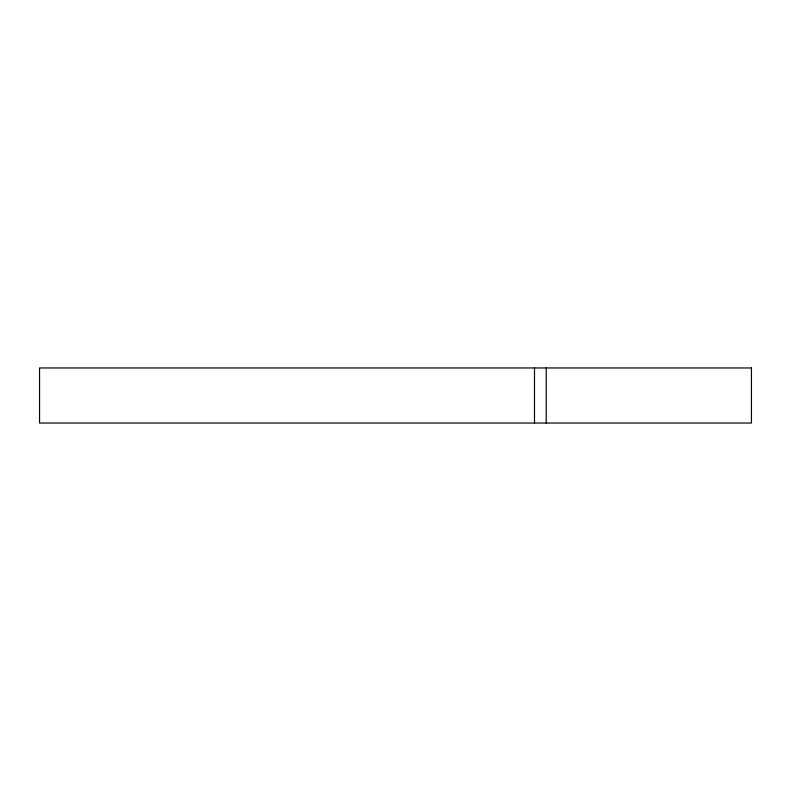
<?xml version="1.0" encoding="UTF-8"?>
<svg xmlns="http://www.w3.org/2000/svg" width="791" height="791" viewBox="0 0 791 791"><rect width="100%" height="100%" fill="white"/><g stroke="black" fill="none" stroke-linecap="round" stroke-linejoin="round"><path stroke-width="1.19" d="M546.235 367.963L546.235 423.037M534.498 367.963L534.498 423.037M751.45 367.963L39.55 367.963L39.55 423.037L751.45 423.037L751.45 367.963"/></g></svg>
